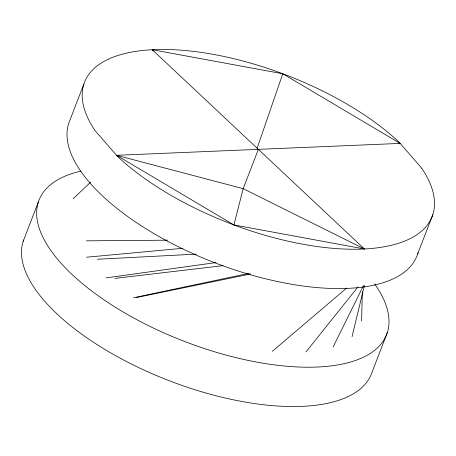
<?xml version="1.0" encoding="UTF-8"?>
<svg xmlns="http://www.w3.org/2000/svg" width="456" height="456" viewBox="0 0 456 456"><rect width="100%" height="100%" fill="white"/><g stroke="black" fill="none" stroke-linecap="round" stroke-linejoin="round"><path stroke-width="0.68" d="M361.579 320.927L362.32 291.732M352.066 336.619L364.424 285.388M398.789 143.805L400.151 143.412L282.783 73.764L152.253 49.721L364.441 248.982L233.917 224.939L243.173 188.676L258.347 149.351M257.07 148.354L282.783 73.764M23.176 241.344L38.355 202.019M83.876 84.041L68.702 123.365A186.339 79.338 21.1 0 0 220.202 264.805A186.339 79.338 21.1 0 0 418.032 252.709M387.298 332.635L372.124 371.959A186.339 79.338 21.1 0 1 171.712 381.672A186.339 79.338 21.1 0 1 23.627 240.044M417.645 253.981L432.824 214.656M333.148 346.896L363.495 285.599M305.987 351.929L358.028 286.858M73.245 198.622L90.818 182.018M272.34 351.32L346.617 288.067M133.517 297.757L248.976 273.366M136.481 297.517L250.823 273.919M106.157 277.881L215.996 262.576M114.918 278.388L223.07 265.643M86.543 257.212L182.873 248.275M97.493 259.253L196.376 254.117M400.151 143.412L116.542 155.291L233.917 224.939M86.469 240.831L167.54 240.175M117.232 155.473L243.173 188.676L364.441 248.982M152.253 49.721L153.034 50.907M374.707 284.008A186.339 79.338 21.1 0 1 305.326 367.2A186.339 79.338 21.1 0 1 78.073 279.927A186.339 79.338 21.1 0 1 80.809 171.148M421.663 168.116L398.994 142.078A186.339 79.338 21.1 0 0 171.519 49.624A186.339 79.338 21.1 0 0 95.036 130.587L117.699 156.619A186.339 79.338 21.1 0 0 345.175 249.073A186.339 79.338 21.1 0 0 421.663 168.116"/></g></svg>
